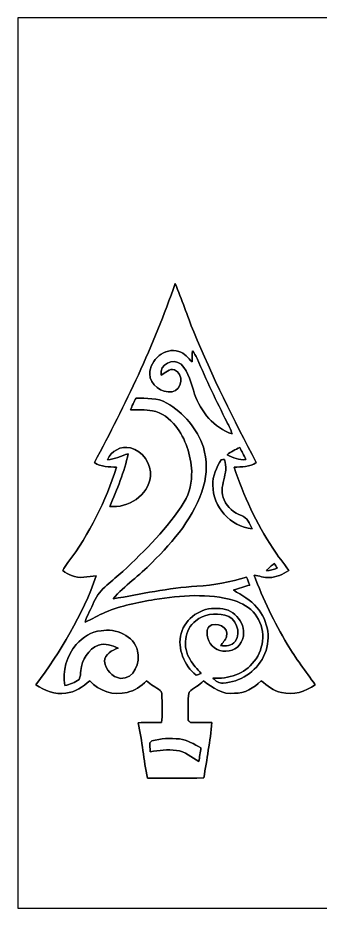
# Model space of a CAD drawing. Header units: centimetres. Extents: x -16.8 to 16.8, y -16.7 to 16.7.
# Drawn here: x -16.77 to -5.45, y -16.67 to 16.67 of the extents above; entities that cross this region are included whole.
import ezdxf

# ---------------------------------------------------------------- set-up
doc = ezdxf.new("R2010")
doc.units = ezdxf.units.CM
doc.header["$MEASUREMENT"] = 0
doc.layers.add('Layer 1', color=7, linetype='Continuous')

msp = doc.modelspace()

# ---------------------------------------------------------------- linework, layer by layer
at = {"layer": 'Layer 1', "color": 7}
for points, knots in [([(-16.77458, 16.66875), (-16.77458, 16.66875), (16.77458, 16.66875), (16.77458, 16.66875), (16.77458, 16.66875), (16.77458, 16.66875), (16.77458, -16.66875), (16.77458, -16.66875), (16.77458, -16.66875), (16.77458, -16.66875), (-16.77458, -16.66875), (-16.77458, -16.66875), (-16.77458, -16.66875), (-16.77458, -16.66875), (-16.77458, 16.66875), (-16.77458, 16.66875), (-16.77458, 16.66875), (-16.77458, 16.66875), (-16.77458, 16.66875), (-16.77458, 16.66875)], [0, 0, 0, 0, 0.16666667, 0.16666667, 0.16666667, 0.16666667, 0.33333333, 0.33333333, 0.33333333, 0.33333333, 0.5, 0.5, 0.5, 0.5, 0.66666667, 0.66666667, 0.66666667, 0.66666667, 1, 1, 1, 1]), ([(-13.90368, 0.01482), (-13.65532, -0.15593), (-13.35793, -0.14464), (-13.07077, -0.15452), (-13.07077, -0.15452), (-13.47858, -1.43545), (-14.08783, -2.65465), (-14.89745, -3.72957), (-14.89745, -3.72957), (-14.96166, -3.82729), (-15.05126, -3.91442), (-15.0876, -4.02908), (-15.0876, -4.02908), (-14.99376, -4.11445), (-14.87382, -4.16172), (-14.75987, -4.21358), (-14.75987, -4.21358), (-14.46742, -4.34658), (-14.13863, -4.24886), (-13.83277, -4.22522), (-13.83277, -4.22522), (-14.35559, -5.69983), (-15.16556, -7.05556), (-16.09654, -8.30651), (-16.09654, -8.30651), (-15.76564, -8.51535), (-15.38217, -8.69597), (-14.97965, -8.61801), (-14.97965, -8.61801), (-14.62405, -8.59084), (-14.34324, -8.36436), (-14.0716, -8.15799), (-14.0716, -8.15799), (-13.73681, -8.54463), (-13.17731, -8.72067), (-12.68166, -8.58838), (-12.68166, -8.58838), (-12.39661, -8.53193), (-12.15954, -8.3506), (-11.94788, -8.16116), (-11.94788, -8.16116), (-11.78913, -8.29275), (-11.61027, -8.39682), (-11.44482, -8.51923), (-11.44482, -8.51923), (-11.32911, -8.59472), (-11.39966, -8.76653), (-11.37003, -8.87166), (-11.37003, -8.87166), (-11.37356, -9.15317), (-11.35451, -9.43786), (-11.38837, -9.71903), (-11.38837, -9.71903), (-11.67906, -9.71797), (-11.9701, -9.70844), (-12.26009, -9.72644), (-12.26009, -9.72644), (-12.11545, -10.41294), (-12.06394, -11.11497), (-11.91824, -11.80112), (-11.91824, -11.80112), (-11.21339, -11.79865), (-10.50854, -11.80853), (-9.80369, -11.78913), (-9.80369, -11.78913), (-9.69257, -11.09909), (-9.57051, -10.40941), (-9.4996, -9.71409), (-9.4996, -9.71409), (-9.76983, -9.71056), (-10.04006, -9.71621), (-10.30993, -9.71515), (-10.30993, -9.71515), (-10.33568, -9.68975), (-10.36108, -9.6647), (-10.38684, -9.64001), (-10.38684, -9.64001), (-10.38225, -9.28793), (-10.42176, -8.92457), (-10.36073, -8.58061), (-10.36073, -8.58061), (-10.1981, -8.41763), (-9.97091, -8.3312), (-9.81463, -8.15728), (-9.81463, -8.15728), (-9.4869, -8.41481), (-9.10273, -8.6868), (-8.6614, -8.62295), (-8.6614, -8.62295), (-8.27264, -8.63388), (-7.92798, -8.42151), (-7.66163, -8.15728), (-7.66163, -8.15728), (-7.42703, -8.33332), (-7.19949, -8.54463), (-6.89716, -8.58908), (-6.89716, -8.58908), (-6.45795, -8.71291), (-5.99758, -8.55733), (-5.63492, -8.30615), (-5.63492, -8.30615), (-5.98311, -7.79886), (-6.36588, -7.31485), (-6.67703, -6.78321), (-6.67703, -6.78321), (-7.17021, -5.96477), (-7.5819, -5.09764), (-7.91951, -4.20476), (-7.91951, -4.20476), (-7.73007, -4.21993), (-7.5505, -4.30424), (-7.35577, -4.28131), (-7.35577, -4.28131), (-7.08519, -4.30036), (-6.85094, -4.15607), (-6.62623, -4.02766), (-6.62623, -4.02766), (-6.81531, -3.74438), (-7.04039, -3.4865), (-7.21607, -3.19405), (-7.21607, -3.19405), (-7.85213, -2.26025), (-8.3118, -1.21991), (-8.6741, -0.15381), (-8.6741, -0.15381), (-8.38659, -0.14887), (-8.08531, -0.15205), (-7.83837, 0.01693), (-7.83837, 0.01693), (-8.69315, 1.61361), (-9.48937, 3.24344), (-10.18328, 4.91702), (-10.18328, 4.91702), (-10.42917, 5.5118), (-10.62531, 6.12634), (-10.88214, 6.71654), (-10.88214, 6.71654), (-11.67412, 4.39244), (-12.74833, 2.17734), (-13.90368, 0.01482), (-13.90368, 0.01482), (-13.90368, 0.01482), (-13.90368, 0.01482), (-13.90368, 0.01482)], [0, 0, 0, 0, 0.02702703, 0.02702703, 0.02702703, 0.02702703, 0.05405405, 0.05405405, 0.05405405, 0.05405405, 0.08108108, 0.08108108, 0.08108108, 0.08108108, 0.10810811, 0.10810811, 0.10810811, 0.10810811, 0.13513514, 0.13513514, 0.13513514, 0.13513514, 0.16216216, 0.16216216, 0.16216216, 0.16216216, 0.18918919, 0.18918919, 0.18918919, 0.18918919, 0.21621622, 0.21621622, 0.21621622, 0.21621622, 0.24324324, 0.24324324, 0.24324324, 0.24324324, 0.27027027, 0.27027027, 0.27027027, 0.27027027, 0.2972973, 0.2972973, 0.2972973, 0.2972973, 0.32432432, 0.32432432, 0.32432432, 0.32432432, 0.35135135, 0.35135135, 0.35135135, 0.35135135, 0.37837838, 0.37837838, 0.37837838, 0.37837838, 0.40540541, 0.40540541, 0.40540541, 0.40540541, 0.43243243, 0.43243243, 0.43243243, 0.43243243, 0.45945946, 0.45945946, 0.45945946, 0.45945946, 0.48648649, 0.48648649, 0.48648649, 0.48648649, 0.51351351, 0.51351351, 0.51351351, 0.51351351, 0.54054054, 0.54054054, 0.54054054, 0.54054054, 0.56756757, 0.56756757, 0.56756757, 0.56756757, 0.59459459, 0.59459459, 0.59459459, 0.59459459, 0.62162162, 0.62162162, 0.62162162, 0.62162162, 0.64864865, 0.64864865, 0.64864865, 0.64864865, 0.67567568, 0.67567568, 0.67567568, 0.67567568, 0.7027027, 0.7027027, 0.7027027, 0.7027027, 0.72972973, 0.72972973, 0.72972973, 0.72972973, 0.75675676, 0.75675676, 0.75675676, 0.75675676, 0.78378378, 0.78378378, 0.78378378, 0.78378378, 0.81081081, 0.81081081, 0.81081081, 0.81081081, 0.83783784, 0.83783784, 0.83783784, 0.83783784, 0.86486486, 0.86486486, 0.86486486, 0.86486486, 0.89189189, 0.89189189, 0.89189189, 0.89189189, 0.91891892, 0.91891892, 0.91891892, 0.91891892, 0.94594595, 0.94594595, 0.94594595, 0.94594595, 1, 1, 1, 1]), ([(-11.83287, 3.33622), (-11.82688, 3.86786), (-11.26666, 4.34446), (-10.74244, 4.17901), (-10.74244, 4.17901), (-10.52336, 4.1275), (-10.40553, 3.92359), (-10.24431, 3.78566), (-10.24431, 3.78566), (-10.24008, 3.92395), (-10.24043, 4.06188), (-10.23444, 4.19982), (-10.23444, 4.19982), (-10.16494, 4.11092), (-10.10144, 4.01638), (-10.05734, 3.91195), (-10.05734, 3.91195), (-9.71444, 3.10656), (-9.33732, 2.31599), (-8.94045, 1.53564), (-8.94045, 1.53564), (-8.86813, 1.39065), (-8.79369, 1.24495), (-8.74713, 1.08867), (-8.74713, 1.08867), (-9.42728, 1.3141), (-9.92364, 1.91841), (-10.14977, 2.58233), (-10.14977, 2.58233), (-10.27113, 2.97004), (-10.36214, 3.40148), (-10.65953, 3.69888), (-10.65953, 3.69888), (-10.94705, 3.94582), (-11.48574, 3.69464), (-11.40495, 3.29177), (-11.40495, 3.29177), (-11.24479, 3.37291), (-11.10439, 3.54824), (-10.90613, 3.48897), (-10.90613, 3.48897), (-10.54065, 3.34292), (-10.60803, 2.72697), (-10.99538, 2.66841), (-10.99538, 2.66841), (-11.38837, 2.60985), (-11.82688, 2.92135), (-11.83287, 3.33622)], [0, 0, 0, 0, 0.07692308, 0.07692308, 0.07692308, 0.07692308, 0.15384615, 0.15384615, 0.15384615, 0.15384615, 0.23076923, 0.23076923, 0.23076923, 0.23076923, 0.30769231, 0.30769231, 0.30769231, 0.30769231, 0.38461538, 0.38461538, 0.38461538, 0.38461538, 0.46153846, 0.46153846, 0.46153846, 0.46153846, 0.53846154, 0.53846154, 0.53846154, 0.53846154, 0.61538462, 0.61538462, 0.61538462, 0.61538462, 0.69230769, 0.69230769, 0.69230769, 0.69230769, 0.76923077, 0.76923077, 0.76923077, 0.76923077, 0.84615385, 0.84615385, 0.84615385, 0.84615385, 1, 1, 1, 1]), ([(-12.34334, 2.43205), (-11.95811, 2.40771), (-11.54183, 2.45428), (-11.19611, 2.24437), (-11.19611, 2.24437), (-10.55899, 1.88383), (-10.05064, 1.28341), (-9.81463, 0.58843), (-9.81463, 0.58843), (-9.69433, 0.11536), (-9.66788, -0.39758), (-9.81851, -0.86748), (-9.81851, -0.86748), (-10.14377, -1.99884), (-10.92623, -2.92594), (-11.75491, -3.73204), (-11.75491, -3.73204), (-12.21105, -4.21358), (-12.77585, -4.58117), (-13.20624, -5.08882), (-13.20624, -5.08882), (-12.16484, -4.90679), (-11.12802, -4.6803), (-10.07004, -4.61045), (-10.07004, -4.61045), (-9.43575, -4.57412), (-8.80886, -4.45841), (-8.20138, -4.27355), (-8.20138, -4.27355), (-8.16187, -4.37092), (-8.12271, -4.46934), (-8.08496, -4.56847), (-8.08496, -4.56847), (-8.2864, -4.63162), (-8.48854, -4.693), (-8.69103, -4.75262), (-8.69103, -4.75262), (-8.39364, -4.96676), (-8.03981, -5.11316), (-7.81579, -5.4162), (-7.81579, -5.4162), (-7.37482, -5.90056), (-7.26511, -6.66644), (-7.5692, -7.24923), (-7.5692, -7.24923), (-7.84825, -7.81403), (-8.45256, -8.21231), (-9.08297, -8.23771), (-9.08297, -8.23771), (-9.24384, -8.26735), (-9.35849, -8.15411), (-9.46397, -8.05815), (-9.46397, -8.05815), (-8.89282, -8.08249), (-8.26488, -7.91386), (-7.92163, -7.42527), (-7.92163, -7.42527), (-7.51946, -6.93667), (-7.47289, -6.15879), (-7.88705, -5.66349), (-7.88705, -5.66349), (-8.07367, -5.39926), (-8.37847, -5.25745), (-8.67163, -5.14597), (-8.67163, -5.14597), (-9.64001, -4.86833), (-10.66553, -4.959), (-11.64802, -5.10999), (-11.64802, -5.10999), (-12.27314, -5.22605), (-12.90849, -5.33365), (-13.49516, -5.58941), (-13.49516, -5.58941), (-13.75622, -5.69454), (-13.99611, -5.84271), (-14.25187, -5.95912), (-14.25187, -5.95912), (-14.17743, -5.69172), (-14.02433, -5.45641), (-13.92167, -5.2003), (-13.92167, -5.2003), (-13.71141, -4.69829), (-13.21823, -4.41925), (-12.84005, -4.05694), (-12.84005, -4.05694), (-11.99586, -3.26496), (-11.15025, -2.44757), (-10.53818, -1.45662), (-10.53818, -1.45662), (-10.31628, -1.11831), (-10.26195, -0.70168), (-10.25737, -0.30515), (-10.25737, -0.30515), (-10.29053, 0.29845), (-10.48491, 0.90417), (-10.85709, 1.38465), (-10.85709, 1.38465), (-11.07687, 1.657), (-11.37497, 1.89583), (-11.72986, 1.95227), (-11.72986, 1.95227), (-12.00009, 2.00695), (-12.27737, 1.98684), (-12.55113, 1.98543), (-12.55113, 1.98543), (-12.50139, 2.14277), (-12.41989, 2.28706), (-12.34334, 2.43205)], [0, 0, 0, 0, 0.03571429, 0.03571429, 0.03571429, 0.03571429, 0.07142857, 0.07142857, 0.07142857, 0.07142857, 0.10714286, 0.10714286, 0.10714286, 0.10714286, 0.14285714, 0.14285714, 0.14285714, 0.14285714, 0.17857143, 0.17857143, 0.17857143, 0.17857143, 0.21428571, 0.21428571, 0.21428571, 0.21428571, 0.25, 0.25, 0.25, 0.25, 0.28571429, 0.28571429, 0.28571429, 0.28571429, 0.32142857, 0.32142857, 0.32142857, 0.32142857, 0.35714286, 0.35714286, 0.35714286, 0.35714286, 0.39285714, 0.39285714, 0.39285714, 0.39285714, 0.42857143, 0.42857143, 0.42857143, 0.42857143, 0.46428571, 0.46428571, 0.46428571, 0.46428571, 0.5, 0.5, 0.5, 0.5, 0.53571429, 0.53571429, 0.53571429, 0.53571429, 0.57142857, 0.57142857, 0.57142857, 0.57142857, 0.60714286, 0.60714286, 0.60714286, 0.60714286, 0.64285714, 0.64285714, 0.64285714, 0.64285714, 0.67857143, 0.67857143, 0.67857143, 0.67857143, 0.71428571, 0.71428571, 0.71428571, 0.71428571, 0.75, 0.75, 0.75, 0.75, 0.78571429, 0.78571429, 0.78571429, 0.78571429, 0.82142857, 0.82142857, 0.82142857, 0.82142857, 0.85714286, 0.85714286, 0.85714286, 0.85714286, 0.89285714, 0.89285714, 0.89285714, 0.89285714, 0.92857143, 0.92857143, 0.92857143, 0.92857143, 1, 1, 1, 1]), ([(-13.41931, 0.12206), (-13.27362, 0.44485), (-12.91167, 0.6537), (-12.55607, 0.56586), (-12.55607, 0.56586), (-12.09252, 0.4505), (-11.76867, -0.03704), (-11.80289, -0.50729), (-11.80289, -0.50729), (-11.89108, -1.21073), (-12.64744, -1.7085), (-13.329, -1.62454), (-13.329, -1.62454), (-13.05595, -0.98425), (-12.78467, -0.33549), (-12.63721, 0.34713), (-12.63721, 0.34713), (-12.89544, 0.26317), (-13.14238, 0.13511), (-13.41931, 0.12206)], [0, 0, 0, 0, 0.16666667, 0.16666667, 0.16666667, 0.16666667, 0.33333333, 0.33333333, 0.33333333, 0.33333333, 0.5, 0.5, 0.5, 0.5, 0.66666667, 0.66666667, 0.66666667, 0.66666667, 1, 1, 1, 1]), ([(-8.93339, 0.31009), (-8.78734, 0.41804), (-8.62718, 0.50694), (-8.46067, 0.57997), (-8.46067, 0.57997), (-8.38165, 0.43215), (-8.30016, 0.28434), (-8.23489, 0.12947), (-8.23489, 0.12947), (-8.48395, 0.10195), (-8.72208, 0.18803), (-8.93339, 0.31009)], [0, 0, 0, 0, 0.25, 0.25, 0.25, 0.25, 0.5, 0.5, 0.5, 0.5, 1, 1, 1, 1]), ([(-9.15917, 0.12383), (-9.12848, 0.12453), (-9.06639, 0.12559), (-9.03534, 0.12629), (-9.03534, 0.12629), (-8.83214, -0.37641), (-9.29958, -0.88759), (-9.03711, -1.38289), (-9.03711, -1.38289), (-8.92845, -1.67146), (-8.66881, -1.86196), (-8.39082, -1.97168), (-8.39082, -1.97168), (-8.1728, -2.03906), (-8.09554, -2.27542), (-8.00029, -2.45992), (-8.00029, -2.45992), (-8.80181, -2.38231), (-9.47491, -1.63407), (-9.46609, -0.82797), (-9.46609, -0.82797), (-9.48514, -0.48295), (-9.32321, -0.16686), (-9.15917, 0.12383)], [0, 0, 0, 0, 0.14285714, 0.14285714, 0.14285714, 0.14285714, 0.28571429, 0.28571429, 0.28571429, 0.28571429, 0.42857143, 0.42857143, 0.42857143, 0.42857143, 0.57142857, 0.57142857, 0.57142857, 0.57142857, 0.71428571, 0.71428571, 0.71428571, 0.71428571, 1, 1, 1, 1]), ([(-7.46125, -4.03966), (-7.38329, -3.92606), (-7.27463, -3.84034), (-7.15857, -3.76837), (-7.15857, -3.76837), (-7.12505, -3.82482), (-7.09083, -3.88197), (-7.05767, -3.93947), (-7.05767, -3.93947), (-7.18785, -3.98886), (-7.32261, -4.02519), (-7.46125, -4.03966)], [0, 0, 0, 0, 0.25, 0.25, 0.25, 0.25, 0.5, 0.5, 0.5, 0.5, 1, 1, 1, 1]), ([(-10.65883, -6.37928), (-10.49373, -5.80566), (-9.89365, -5.38974), (-9.29569, -5.45359), (-9.29569, -5.45359), (-8.74078, -5.40173), (-8.23489, -5.93654), (-8.32485, -6.48935), (-8.32485, -6.48935), (-8.36965, -6.79979), (-8.65681, -7.06579), (-8.97819, -7.04286), (-8.97819, -7.04286), (-9.28299, -7.07778), (-9.58533, -6.84812), (-9.66082, -6.55638), (-9.66082, -6.55638), (-9.68763, -6.41844), (-9.72009, -6.23852), (-9.60614, -6.12775), (-9.60614, -6.12775), (-9.35602, -5.90021), (-8.84696, -6.14927), (-8.95068, -6.50275), (-8.95068, -6.50275), (-9.00007, -6.6294), (-9.10308, -6.7243), (-9.17646, -6.83613), (-9.17646, -6.83613), (-8.98454, -6.86259), (-8.76088, -6.84107), (-8.62577, -6.68549), (-8.62577, -6.68549), (-8.38659, -6.33942), (-8.60354, -5.78944), (-9.01241, -5.69489), (-9.01241, -5.69489), (-9.38459, -5.6201), (-9.80828, -5.65044), (-10.10779, -5.90762), (-10.10779, -5.90762), (-10.54276, -6.23852), (-10.60626, -6.9088), (-10.32263, -7.35859), (-10.32263, -7.35859), (-10.20974, -7.55191), (-10.04888, -7.70996), (-9.90388, -7.87894), (-9.90388, -7.87894), (-9.96703, -7.9054), (-10.02983, -7.93538), (-10.09791, -7.94526), (-10.09791, -7.94526), (-10.54559, -7.57802), (-10.80206, -6.95007), (-10.65883, -6.37928)], [0, 0, 0, 0, 0.06666667, 0.06666667, 0.06666667, 0.06666667, 0.13333333, 0.13333333, 0.13333333, 0.13333333, 0.2, 0.2, 0.2, 0.2, 0.26666667, 0.26666667, 0.26666667, 0.26666667, 0.33333333, 0.33333333, 0.33333333, 0.33333333, 0.4, 0.4, 0.4, 0.4, 0.46666667, 0.46666667, 0.46666667, 0.46666667, 0.53333333, 0.53333333, 0.53333333, 0.53333333, 0.6, 0.6, 0.6, 0.6, 0.66666667, 0.66666667, 0.66666667, 0.66666667, 0.73333333, 0.73333333, 0.73333333, 0.73333333, 0.8, 0.8, 0.8, 0.8, 0.86666667, 0.86666667, 0.86666667, 0.86666667, 1, 1, 1, 1]), ([(-13.65568, -6.27909), (-13.11169, -6.18596), (-12.4266, -6.45231), (-12.28796, -7.03368), (-12.28796, -7.03368), (-12.17859, -7.45561), (-12.41143, -8.10436), (-12.93001, -8.06344), (-12.93001, -8.06344), (-13.24293, -8.02181), (-13.49199, -7.73359), (-13.52268, -7.42562), (-13.52268, -7.42562), (-13.52162, -7.1501), (-13.23481, -7.01287), (-13.01291, -6.92961), (-13.01291, -6.92961), (-13.23869, -6.82696), (-13.49869, -6.74335), (-13.74634, -6.81778), (-13.74634, -6.81778), (-14.12875, -6.97512), (-14.38769, -7.36529), (-14.41238, -7.77452), (-14.41238, -7.77452), (-14.43531, -7.88211), (-14.41873, -8.00382), (-14.47835, -8.10084), (-14.47835, -8.10084), (-14.62088, -8.2356), (-14.82513, -8.28322), (-15.00964, -8.33014), (-15.00964, -8.33014), (-15.10418, -7.78898), (-14.94861, -7.2069), (-14.58595, -6.79274), (-14.58595, -6.79274), (-14.34218, -6.5278), (-14.02362, -6.31049), (-13.65568, -6.27909)], [0, 0, 0, 0, 0.09090909, 0.09090909, 0.09090909, 0.09090909, 0.18181818, 0.18181818, 0.18181818, 0.18181818, 0.27272727, 0.27272727, 0.27272727, 0.27272727, 0.36363636, 0.36363636, 0.36363636, 0.36363636, 0.45454545, 0.45454545, 0.45454545, 0.45454545, 0.54545455, 0.54545455, 0.54545455, 0.54545455, 0.63636364, 0.63636364, 0.63636364, 0.63636364, 0.72727273, 0.72727273, 0.72727273, 0.72727273, 0.81818182, 0.81818182, 0.81818182, 0.81818182, 1, 1, 1, 1]), ([(-11.74997, -10.4073), (-11.41518, -10.30287), (-11.05853, -10.30429), (-10.7128, -10.33216), (-10.7128, -10.33216), (-10.42106, -10.36426), (-10.16811, -10.53006), (-9.91306, -10.66165), (-9.91306, -10.66165), (-9.9381, -10.83416), (-9.96421, -11.00702), (-9.99561, -11.17882), (-9.99561, -11.17882), (-10.25984, -11.01478), (-10.51101, -10.79359), (-10.83345, -10.76325), (-10.83345, -10.76325), (-11.15942, -10.71845), (-11.48786, -10.75549), (-11.81029, -10.80876), (-11.81029, -10.80876), (-11.80148, -10.674), (-11.90166, -10.4775), (-11.74997, -10.4073)], [0, 0, 0, 0, 0.14285714, 0.14285714, 0.14285714, 0.14285714, 0.28571429, 0.28571429, 0.28571429, 0.28571429, 0.42857143, 0.42857143, 0.42857143, 0.42857143, 0.57142857, 0.57142857, 0.57142857, 0.57142857, 0.71428571, 0.71428571, 0.71428571, 0.71428571, 1, 1, 1, 1])]:
    msp.add_open_spline(points, degree=3, knots=knots, dxfattribs=at)
at = {"layer": 'Layer 1', "color": 251}
for points, knots in [([(-13.90368, 0.01482), (-12.74833, 2.17734), (-11.67412, 4.39244), (-10.88214, 6.71654), (-10.88214, 6.71654), (-10.62531, 6.12634), (-10.42917, 5.5118), (-10.18328, 4.91702), (-10.18328, 4.91702), (-9.48937, 3.24344), (-8.69315, 1.61361), (-7.83837, 0.01693), (-7.83837, 0.01693), (-8.08531, -0.15205), (-8.38659, -0.14887), (-8.6741, -0.15381), (-8.6741, -0.15381), (-8.3118, -1.21991), (-7.85213, -2.26025), (-7.21607, -3.19405), (-7.21607, -3.19405), (-7.04039, -3.4865), (-6.81531, -3.74438), (-6.62623, -4.02766), (-6.62623, -4.02766), (-6.85094, -4.15607), (-7.08519, -4.30036), (-7.35577, -4.28131), (-7.35577, -4.28131), (-7.5505, -4.30424), (-7.73007, -4.21993), (-7.91951, -4.20476), (-7.91951, -4.20476), (-7.5819, -5.09764), (-7.17021, -5.96477), (-6.67703, -6.78321), (-6.67703, -6.78321), (-6.36588, -7.31485), (-5.98311, -7.79886), (-5.63492, -8.30615), (-5.63492, -8.30615), (-5.99758, -8.55733), (-6.45795, -8.71291), (-6.89716, -8.58908), (-6.89716, -8.58908), (-7.19949, -8.54463), (-7.42703, -8.33332), (-7.66163, -8.15728), (-7.66163, -8.15728), (-7.92798, -8.42151), (-8.27264, -8.63388), (-8.6614, -8.62295), (-8.6614, -8.62295), (-9.10273, -8.6868), (-9.4869, -8.41481), (-9.81463, -8.15728), (-9.81463, -8.15728), (-9.97091, -8.3312), (-10.1981, -8.41763), (-10.36073, -8.58061), (-10.36073, -8.58061), (-10.42176, -8.92457), (-10.38225, -9.28793), (-10.38684, -9.64001), (-10.38684, -9.64001), (-10.36108, -9.6647), (-10.33568, -9.68975), (-10.30993, -9.71515), (-10.30993, -9.71515), (-10.04006, -9.71621), (-9.76983, -9.71056), (-9.4996, -9.71409), (-9.4996, -9.71409), (-9.57051, -10.40941), (-9.69257, -11.09909), (-9.80369, -11.78913), (-9.80369, -11.78913), (-10.50854, -11.80853), (-11.21339, -11.79865), (-11.91824, -11.80112), (-11.91824, -11.80112), (-12.06394, -11.11497), (-12.11545, -10.41294), (-12.26009, -9.72644), (-12.26009, -9.72644), (-11.9701, -9.70844), (-11.67906, -9.71797), (-11.38837, -9.71903), (-11.38837, -9.71903), (-11.35451, -9.43786), (-11.37356, -9.15317), (-11.37003, -8.87166), (-11.37003, -8.87166), (-11.39966, -8.76653), (-11.32911, -8.59472), (-11.44482, -8.51923), (-11.44482, -8.51923), (-11.61027, -8.39682), (-11.78913, -8.29275), (-11.94788, -8.16116), (-11.94788, -8.16116), (-12.15954, -8.3506), (-12.39661, -8.53193), (-12.68166, -8.58838), (-12.68166, -8.58838), (-13.17731, -8.72067), (-13.73681, -8.54463), (-14.0716, -8.15799), (-14.0716, -8.15799), (-14.34324, -8.36436), (-14.62405, -8.59084), (-14.97965, -8.61801), (-14.97965, -8.61801), (-15.38217, -8.69597), (-15.76564, -8.51535), (-16.09654, -8.30651), (-16.09654, -8.30651), (-15.16556, -7.05556), (-14.35559, -5.69983), (-13.83277, -4.22522), (-13.83277, -4.22522), (-14.13863, -4.24886), (-14.46742, -4.34658), (-14.75987, -4.21358), (-14.75987, -4.21358), (-14.87382, -4.16172), (-14.99376, -4.11445), (-15.0876, -4.02908), (-15.0876, -4.02908), (-15.05126, -3.91442), (-14.96166, -3.82729), (-14.89745, -3.72957), (-14.89745, -3.72957), (-14.08783, -2.65465), (-13.47858, -1.43545), (-13.07077, -0.15452), (-13.07077, -0.15452), (-13.35793, -0.14464), (-13.65532, -0.15593), (-13.90368, 0.01482), (-13.90368, 0.01482), (-13.90368, 0.01482), (-13.90368, 0.01482), (-13.90368, 0.01482)], [0, 0, 0, 0, 0.02702703, 0.02702703, 0.02702703, 0.02702703, 0.05405405, 0.05405405, 0.05405405, 0.05405405, 0.08108108, 0.08108108, 0.08108108, 0.08108108, 0.10810811, 0.10810811, 0.10810811, 0.10810811, 0.13513514, 0.13513514, 0.13513514, 0.13513514, 0.16216216, 0.16216216, 0.16216216, 0.16216216, 0.18918919, 0.18918919, 0.18918919, 0.18918919, 0.21621622, 0.21621622, 0.21621622, 0.21621622, 0.24324324, 0.24324324, 0.24324324, 0.24324324, 0.27027027, 0.27027027, 0.27027027, 0.27027027, 0.2972973, 0.2972973, 0.2972973, 0.2972973, 0.32432432, 0.32432432, 0.32432432, 0.32432432, 0.35135135, 0.35135135, 0.35135135, 0.35135135, 0.37837838, 0.37837838, 0.37837838, 0.37837838, 0.40540541, 0.40540541, 0.40540541, 0.40540541, 0.43243243, 0.43243243, 0.43243243, 0.43243243, 0.45945946, 0.45945946, 0.45945946, 0.45945946, 0.48648649, 0.48648649, 0.48648649, 0.48648649, 0.51351351, 0.51351351, 0.51351351, 0.51351351, 0.54054054, 0.54054054, 0.54054054, 0.54054054, 0.56756757, 0.56756757, 0.56756757, 0.56756757, 0.59459459, 0.59459459, 0.59459459, 0.59459459, 0.62162162, 0.62162162, 0.62162162, 0.62162162, 0.64864865, 0.64864865, 0.64864865, 0.64864865, 0.67567568, 0.67567568, 0.67567568, 0.67567568, 0.7027027, 0.7027027, 0.7027027, 0.7027027, 0.72972973, 0.72972973, 0.72972973, 0.72972973, 0.75675676, 0.75675676, 0.75675676, 0.75675676, 0.78378378, 0.78378378, 0.78378378, 0.78378378, 0.81081081, 0.81081081, 0.81081081, 0.81081081, 0.83783784, 0.83783784, 0.83783784, 0.83783784, 0.86486486, 0.86486486, 0.86486486, 0.86486486, 0.89189189, 0.89189189, 0.89189189, 0.89189189, 0.91891892, 0.91891892, 0.91891892, 0.91891892, 0.94594595, 0.94594595, 0.94594595, 0.94594595, 1, 1, 1, 1]), ([(-11.83287, 3.33622), (-11.82688, 2.92135), (-11.38837, 2.60985), (-10.99538, 2.66841), (-10.99538, 2.66841), (-10.60803, 2.72697), (-10.54065, 3.34292), (-10.90613, 3.48897), (-10.90613, 3.48897), (-11.10439, 3.54824), (-11.24479, 3.37291), (-11.40495, 3.29177), (-11.40495, 3.29177), (-11.48574, 3.69464), (-10.94705, 3.94582), (-10.65953, 3.69888), (-10.65953, 3.69888), (-10.36214, 3.40148), (-10.27113, 2.97004), (-10.14977, 2.58233), (-10.14977, 2.58233), (-9.92364, 1.91841), (-9.42728, 1.3141), (-8.74713, 1.08867), (-8.74713, 1.08867), (-8.79369, 1.24495), (-8.86813, 1.39065), (-8.94045, 1.53564), (-8.94045, 1.53564), (-9.33732, 2.31599), (-9.71444, 3.10656), (-10.05734, 3.91195), (-10.05734, 3.91195), (-10.10144, 4.01638), (-10.16494, 4.11092), (-10.23444, 4.19982), (-10.23444, 4.19982), (-10.24043, 4.06188), (-10.24008, 3.92395), (-10.24431, 3.78566), (-10.24431, 3.78566), (-10.40553, 3.92359), (-10.52336, 4.1275), (-10.74244, 4.17901), (-10.74244, 4.17901), (-11.26666, 4.34446), (-11.82688, 3.86786), (-11.83287, 3.33622), (-11.83287, 3.33622), (-11.83287, 3.33622), (-11.83287, 3.33622), (-11.83287, 3.33622)], [0, 0, 0, 0, 0.07142857, 0.07142857, 0.07142857, 0.07142857, 0.14285714, 0.14285714, 0.14285714, 0.14285714, 0.21428571, 0.21428571, 0.21428571, 0.21428571, 0.28571429, 0.28571429, 0.28571429, 0.28571429, 0.35714286, 0.35714286, 0.35714286, 0.35714286, 0.42857143, 0.42857143, 0.42857143, 0.42857143, 0.5, 0.5, 0.5, 0.5, 0.57142857, 0.57142857, 0.57142857, 0.57142857, 0.64285714, 0.64285714, 0.64285714, 0.64285714, 0.71428571, 0.71428571, 0.71428571, 0.71428571, 0.78571429, 0.78571429, 0.78571429, 0.78571429, 0.85714286, 0.85714286, 0.85714286, 0.85714286, 1, 1, 1, 1]), ([(-12.34334, 2.43205), (-12.41989, 2.28706), (-12.50139, 2.14277), (-12.55113, 1.98543), (-12.55113, 1.98543), (-12.27737, 1.98684), (-12.00009, 2.00695), (-11.72986, 1.95227), (-11.72986, 1.95227), (-11.37497, 1.89583), (-11.07687, 1.657), (-10.85709, 1.38465), (-10.85709, 1.38465), (-10.48491, 0.90417), (-10.29053, 0.29845), (-10.25737, -0.30515), (-10.25737, -0.30515), (-10.26195, -0.70168), (-10.31628, -1.11831), (-10.53818, -1.45662), (-10.53818, -1.45662), (-11.15025, -2.44757), (-11.99586, -3.26496), (-12.84005, -4.05694), (-12.84005, -4.05694), (-13.21823, -4.41925), (-13.71141, -4.69829), (-13.92167, -5.2003), (-13.92167, -5.2003), (-14.02433, -5.45641), (-14.17743, -5.69172), (-14.25187, -5.95912), (-14.25187, -5.95912), (-13.99611, -5.84271), (-13.75622, -5.69454), (-13.49516, -5.58941), (-13.49516, -5.58941), (-12.90849, -5.33365), (-12.27314, -5.22605), (-11.64802, -5.10999), (-11.64802, -5.10999), (-10.66553, -4.959), (-9.64001, -4.86833), (-8.67163, -5.14597), (-8.67163, -5.14597), (-8.37847, -5.25745), (-8.07367, -5.39926), (-7.88705, -5.66349), (-7.88705, -5.66349), (-7.47289, -6.15879), (-7.51946, -6.93667), (-7.92163, -7.42527), (-7.92163, -7.42527), (-8.26488, -7.91386), (-8.89282, -8.08249), (-9.46397, -8.05815), (-9.46397, -8.05815), (-9.35849, -8.15411), (-9.24384, -8.26735), (-9.08297, -8.23771), (-9.08297, -8.23771), (-8.45256, -8.21231), (-7.84825, -7.81403), (-7.5692, -7.24923), (-7.5692, -7.24923), (-7.26511, -6.66644), (-7.37482, -5.90056), (-7.81579, -5.4162), (-7.81579, -5.4162), (-8.03981, -5.11316), (-8.39364, -4.96676), (-8.69103, -4.75262), (-8.69103, -4.75262), (-8.48854, -4.693), (-8.2864, -4.63162), (-8.08496, -4.56847), (-8.08496, -4.56847), (-8.12271, -4.46934), (-8.16187, -4.37092), (-8.20138, -4.27355), (-8.20138, -4.27355), (-8.80886, -4.45841), (-9.43575, -4.57412), (-10.07004, -4.61045), (-10.07004, -4.61045), (-11.12802, -4.6803), (-12.16484, -4.90679), (-13.20624, -5.08882), (-13.20624, -5.08882), (-12.77585, -4.58117), (-12.21105, -4.21358), (-11.75491, -3.73204), (-11.75491, -3.73204), (-10.92623, -2.92594), (-10.14377, -1.99884), (-9.81851, -0.86748), (-9.81851, -0.86748), (-9.66788, -0.39758), (-9.69433, 0.11536), (-9.81463, 0.58843), (-9.81463, 0.58843), (-10.05064, 1.28341), (-10.55899, 1.88383), (-11.19611, 2.24437), (-11.19611, 2.24437), (-11.54183, 2.45428), (-11.95811, 2.40771), (-12.34334, 2.43205), (-12.34334, 2.43205), (-12.34334, 2.43205), (-12.34334, 2.43205), (-12.34334, 2.43205)], [0, 0, 0, 0, 0.03448276, 0.03448276, 0.03448276, 0.03448276, 0.06896552, 0.06896552, 0.06896552, 0.06896552, 0.10344828, 0.10344828, 0.10344828, 0.10344828, 0.13793103, 0.13793103, 0.13793103, 0.13793103, 0.17241379, 0.17241379, 0.17241379, 0.17241379, 0.20689655, 0.20689655, 0.20689655, 0.20689655, 0.24137931, 0.24137931, 0.24137931, 0.24137931, 0.27586207, 0.27586207, 0.27586207, 0.27586207, 0.31034483, 0.31034483, 0.31034483, 0.31034483, 0.34482759, 0.34482759, 0.34482759, 0.34482759, 0.37931034, 0.37931034, 0.37931034, 0.37931034, 0.4137931, 0.4137931, 0.4137931, 0.4137931, 0.44827586, 0.44827586, 0.44827586, 0.44827586, 0.48275862, 0.48275862, 0.48275862, 0.48275862, 0.51724138, 0.51724138, 0.51724138, 0.51724138, 0.55172414, 0.55172414, 0.55172414, 0.55172414, 0.5862069, 0.5862069, 0.5862069, 0.5862069, 0.62068966, 0.62068966, 0.62068966, 0.62068966, 0.65517241, 0.65517241, 0.65517241, 0.65517241, 0.68965517, 0.68965517, 0.68965517, 0.68965517, 0.72413793, 0.72413793, 0.72413793, 0.72413793, 0.75862069, 0.75862069, 0.75862069, 0.75862069, 0.79310345, 0.79310345, 0.79310345, 0.79310345, 0.82758621, 0.82758621, 0.82758621, 0.82758621, 0.86206897, 0.86206897, 0.86206897, 0.86206897, 0.89655172, 0.89655172, 0.89655172, 0.89655172, 0.93103448, 0.93103448, 0.93103448, 0.93103448, 1, 1, 1, 1]), ([(-13.41931, 0.12206), (-13.14238, 0.13511), (-12.89544, 0.26317), (-12.63721, 0.34713), (-12.63721, 0.34713), (-12.78467, -0.33549), (-13.05595, -0.98425), (-13.329, -1.62454), (-13.329, -1.62454), (-12.64744, -1.7085), (-11.89108, -1.21073), (-11.80289, -0.50729), (-11.80289, -0.50729), (-11.76867, -0.03704), (-12.09252, 0.4505), (-12.55607, 0.56586), (-12.55607, 0.56586), (-12.91167, 0.6537), (-13.27362, 0.44485), (-13.41931, 0.12206), (-13.41931, 0.12206), (-13.41931, 0.12206), (-13.41931, 0.12206), (-13.41931, 0.12206)], [0, 0, 0, 0, 0.14285714, 0.14285714, 0.14285714, 0.14285714, 0.28571429, 0.28571429, 0.28571429, 0.28571429, 0.42857143, 0.42857143, 0.42857143, 0.42857143, 0.57142857, 0.57142857, 0.57142857, 0.57142857, 0.71428571, 0.71428571, 0.71428571, 0.71428571, 1, 1, 1, 1]), ([(-8.93339, 0.31009), (-8.72208, 0.18803), (-8.48395, 0.10195), (-8.23489, 0.12947), (-8.23489, 0.12947), (-8.30016, 0.28434), (-8.38165, 0.43215), (-8.46067, 0.57997), (-8.46067, 0.57997), (-8.62718, 0.50694), (-8.78734, 0.41804), (-8.93339, 0.31009), (-8.93339, 0.31009), (-8.93339, 0.31009), (-8.93339, 0.31009), (-8.93339, 0.31009)], [0, 0, 0, 0, 0.2, 0.2, 0.2, 0.2, 0.4, 0.4, 0.4, 0.4, 0.6, 0.6, 0.6, 0.6, 1, 1, 1, 1]), ([(-9.15917, 0.12383), (-9.32321, -0.16686), (-9.48514, -0.48295), (-9.46609, -0.82797), (-9.46609, -0.82797), (-9.47491, -1.63407), (-8.80181, -2.38231), (-8.00029, -2.45992), (-8.00029, -2.45992), (-8.09554, -2.27542), (-8.1728, -2.03906), (-8.39082, -1.97168), (-8.39082, -1.97168), (-8.66881, -1.86196), (-8.92845, -1.67146), (-9.03711, -1.38289), (-9.03711, -1.38289), (-9.29958, -0.88759), (-8.83214, -0.37641), (-9.03534, 0.12629), (-9.03534, 0.12629), (-9.06639, 0.12559), (-9.12848, 0.12453), (-9.15917, 0.12383), (-9.15917, 0.12383), (-9.15917, 0.12383), (-9.15917, 0.12383), (-9.15917, 0.12383)], [0, 0, 0, 0, 0.125, 0.125, 0.125, 0.125, 0.25, 0.25, 0.25, 0.25, 0.375, 0.375, 0.375, 0.375, 0.5, 0.5, 0.5, 0.5, 0.625, 0.625, 0.625, 0.625, 0.75, 0.75, 0.75, 0.75, 1, 1, 1, 1]), ([(-7.46125, -4.03966), (-7.32261, -4.02519), (-7.18785, -3.98886), (-7.05767, -3.93947), (-7.05767, -3.93947), (-7.09083, -3.88197), (-7.12505, -3.82482), (-7.15857, -3.76837), (-7.15857, -3.76837), (-7.27463, -3.84034), (-7.38329, -3.92606), (-7.46125, -4.03966), (-7.46125, -4.03966), (-7.46125, -4.03966), (-7.46125, -4.03966), (-7.46125, -4.03966)], [0, 0, 0, 0, 0.2, 0.2, 0.2, 0.2, 0.4, 0.4, 0.4, 0.4, 0.6, 0.6, 0.6, 0.6, 1, 1, 1, 1]), ([(-10.65883, -6.37928), (-10.80206, -6.95007), (-10.54559, -7.57802), (-10.09791, -7.94526), (-10.09791, -7.94526), (-10.02983, -7.93538), (-9.96703, -7.9054), (-9.90388, -7.87894), (-9.90388, -7.87894), (-10.04888, -7.70996), (-10.20974, -7.55191), (-10.32263, -7.35859), (-10.32263, -7.35859), (-10.60626, -6.9088), (-10.54276, -6.23852), (-10.10779, -5.90762), (-10.10779, -5.90762), (-9.80828, -5.65044), (-9.38459, -5.6201), (-9.01241, -5.69489), (-9.01241, -5.69489), (-8.60354, -5.78944), (-8.38659, -6.33942), (-8.62577, -6.68549), (-8.62577, -6.68549), (-8.76088, -6.84107), (-8.98454, -6.86259), (-9.17646, -6.83613), (-9.17646, -6.83613), (-9.10308, -6.7243), (-9.00007, -6.6294), (-8.95068, -6.50275), (-8.95068, -6.50275), (-8.84696, -6.14927), (-9.35602, -5.90021), (-9.60614, -6.12775), (-9.60614, -6.12775), (-9.72009, -6.23852), (-9.68763, -6.41844), (-9.66082, -6.55638), (-9.66082, -6.55638), (-9.58533, -6.84812), (-9.28299, -7.07778), (-8.97819, -7.04286), (-8.97819, -7.04286), (-8.65681, -7.06579), (-8.36965, -6.79979), (-8.32485, -6.48935), (-8.32485, -6.48935), (-8.23489, -5.93654), (-8.74078, -5.40173), (-9.29569, -5.45359), (-9.29569, -5.45359), (-9.89365, -5.38974), (-10.49373, -5.80566), (-10.65883, -6.37928), (-10.65883, -6.37928), (-10.65883, -6.37928), (-10.65883, -6.37928), (-10.65883, -6.37928)], [0, 0, 0, 0, 0.0625, 0.0625, 0.0625, 0.0625, 0.125, 0.125, 0.125, 0.125, 0.1875, 0.1875, 0.1875, 0.1875, 0.25, 0.25, 0.25, 0.25, 0.3125, 0.3125, 0.3125, 0.3125, 0.375, 0.375, 0.375, 0.375, 0.4375, 0.4375, 0.4375, 0.4375, 0.5, 0.5, 0.5, 0.5, 0.5625, 0.5625, 0.5625, 0.5625, 0.625, 0.625, 0.625, 0.625, 0.6875, 0.6875, 0.6875, 0.6875, 0.75, 0.75, 0.75, 0.75, 0.8125, 0.8125, 0.8125, 0.8125, 0.875, 0.875, 0.875, 0.875, 1, 1, 1, 1]), ([(-13.65568, -6.27909), (-14.02362, -6.31049), (-14.34218, -6.5278), (-14.58595, -6.79274), (-14.58595, -6.79274), (-14.94861, -7.2069), (-15.10418, -7.78898), (-15.00964, -8.33014), (-15.00964, -8.33014), (-14.82513, -8.28322), (-14.62088, -8.2356), (-14.47835, -8.10084), (-14.47835, -8.10084), (-14.41873, -8.00382), (-14.43531, -7.88211), (-14.41238, -7.77452), (-14.41238, -7.77452), (-14.38769, -7.36529), (-14.12875, -6.97512), (-13.74634, -6.81778), (-13.74634, -6.81778), (-13.49869, -6.74335), (-13.23869, -6.82696), (-13.01291, -6.92961), (-13.01291, -6.92961), (-13.23481, -7.01287), (-13.52162, -7.1501), (-13.52268, -7.42562), (-13.52268, -7.42562), (-13.49199, -7.73359), (-13.24293, -8.02181), (-12.93001, -8.06344), (-12.93001, -8.06344), (-12.41143, -8.10436), (-12.17859, -7.45561), (-12.28796, -7.03368), (-12.28796, -7.03368), (-12.4266, -6.45231), (-13.11169, -6.18596), (-13.65568, -6.27909), (-13.65568, -6.27909), (-13.65568, -6.27909), (-13.65568, -6.27909), (-13.65568, -6.27909)], [0, 0, 0, 0, 0.08333333, 0.08333333, 0.08333333, 0.08333333, 0.16666667, 0.16666667, 0.16666667, 0.16666667, 0.25, 0.25, 0.25, 0.25, 0.33333333, 0.33333333, 0.33333333, 0.33333333, 0.41666667, 0.41666667, 0.41666667, 0.41666667, 0.5, 0.5, 0.5, 0.5, 0.58333333, 0.58333333, 0.58333333, 0.58333333, 0.66666667, 0.66666667, 0.66666667, 0.66666667, 0.75, 0.75, 0.75, 0.75, 0.83333333, 0.83333333, 0.83333333, 0.83333333, 1, 1, 1, 1]), ([(-11.74997, -10.4073), (-11.90166, -10.4775), (-11.80148, -10.674), (-11.81029, -10.80876), (-11.81029, -10.80876), (-11.48786, -10.75549), (-11.15942, -10.71845), (-10.83345, -10.76325), (-10.83345, -10.76325), (-10.51101, -10.79359), (-10.25984, -11.01478), (-9.99561, -11.17882), (-9.99561, -11.17882), (-9.96421, -11.00702), (-9.9381, -10.83416), (-9.91306, -10.66165), (-9.91306, -10.66165), (-10.16811, -10.53006), (-10.42106, -10.36426), (-10.7128, -10.33216), (-10.7128, -10.33216), (-11.05853, -10.30429), (-11.41518, -10.30287), (-11.74997, -10.4073)], [0, 0, 0, 0, 0.14285714, 0.14285714, 0.14285714, 0.14285714, 0.28571429, 0.28571429, 0.28571429, 0.28571429, 0.42857143, 0.42857143, 0.42857143, 0.42857143, 0.57142857, 0.57142857, 0.57142857, 0.57142857, 0.71428571, 0.71428571, 0.71428571, 0.71428571, 1, 1, 1, 1])]:
    msp.add_open_spline(points, degree=3, knots=knots, dxfattribs=at)

doc.saveas('drawing.dxf')
